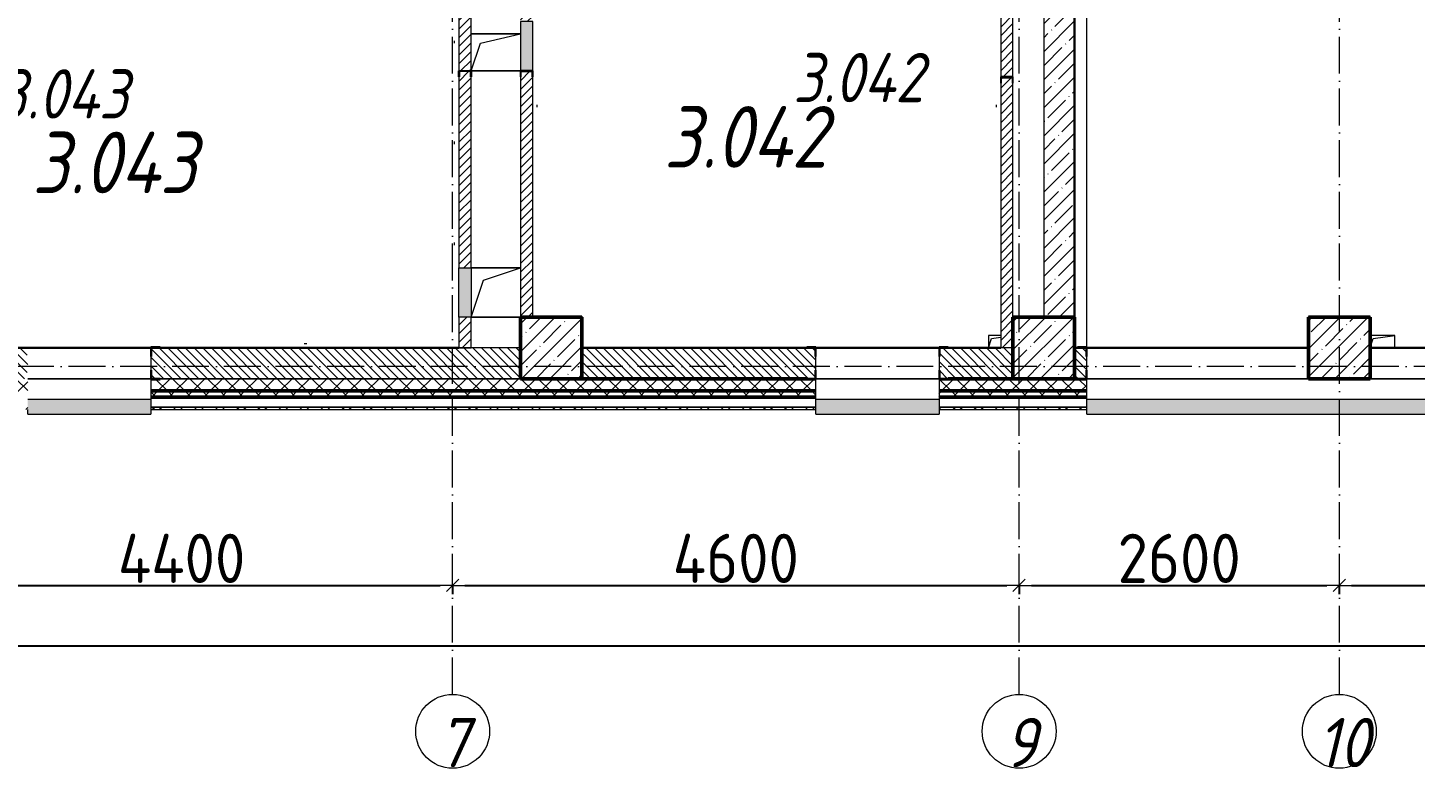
# Model space of a CAD drawing. Header units: millimetres. Extents: x -213536 to 1564669, y -45299 to 942238.
# Drawn here: x 556121 to 567388, y 281199 to 287212 of the extents above; entities that cross this region are included whole.
import ezdxf

# ---------------------------------------------------------------- set-up
doc = ezdxf.new("R2010")
doc.units = ezdxf.units.MM
doc.linetypes.add('50_200_ШТРИХ_1Т_ш5_п1_п1_', pattern=[700, 500, -100, 0, -100])
for name, color, linetype, lineweight in [('3) ЖБ 4м', 3, 'Continuous', 30), ('3.1) ЖБ окна 1.2 м', 102, 'Continuous', 30), ('A-____-____-DIMS', 7, 'Continuous', 9), ('A-DETL-____-OTLN-4', 7, 'Continuous', 18), ('A-FLOR-____-OTLN', 7, 'Continuous', 9), ('A-GENM-____-MCUT', 7, 'Continuous', 25), ('A-GENM-____-OTLN', 7, 'Continuous', 9), ('A-GENM-____-OTLN-1', 7, 'Continuous', 25), ('A-GLAZ-____-OTLN', 7, 'Continuous', 9), ('A-WALL-____-MCUT-1', 7, 'Continuous', 9), ('A-WALL-____-MCUT-2', 7, 'Continuous', 50), ('A-WALL-____-MCUT-3', 7, 'Continuous', 9), ('A-WALL-____-OTLN', 7, 'Continuous', 9), ('A-WALL-____-PATT-1', 7, 'Continuous', 9), ('A-WALL-FNSH-MCUT-1', 7, 'Continuous', 9), ('S-COLS-____-MCUT', 7, 'Continuous', 50), ('S-COLS-____-OTLN', 7, 'Continuous', 9), ('S-GRID-____-IDEN', 7, 'Continuous', 9), ('S-GRID-____-OTLN-1', 7, '50_200_ШТРИХ_1Т_ш5_п1_п1_', 9), ('Марки помещений', 7, 'Continuous', 9)]:
    doc.layers.add(name, color=color, linetype=linetype, lineweight=lineweight)
doc.layers.add('A-GLAZ-____-OTLN-1', color=7, linetype='Continuous', lineweight=9, true_color=0xc0c0c0)
doc.styles.add('ISOCPEUR_I', font='isocpeui.ttf', dxfattribs={"width": 0.9, "height": 2.5})
doc.styles.add('ISOCPEUR_I_2', font='isocpeui.ttf', dxfattribs={"width": 0.85, "height": 2.3})
doc.styles.add('СПДС', font='isocpeur.ttf', dxfattribs={"width": 0.9})
doc.dimstyles.new('Размера А3', dxfattribs={"dimtxt": 200, "dimasz": 100, "dimexe": 70, "dimexo": 100, "dimgap": 20, "dimtad": 1, "dimdec": 0, "dimrnd": 10, "dimzin": 0, "dimdsep": 46, "dimtxsty": 'СПДС', "dimblk": 'ARROWHEAD_6', "dimcen": 1, "dimclrd": 256, "dimclre": 256, "dimclrt": 256, "dimazin": 0, "dimtfac": 1, "dimtdec": 0, "dimtmove": 2, "dimatfit": 3, "dimfxl": 1, "dimtolj": 1, "dimtzin": 0, "dimarcsym": 0})
pattern_1 = [(135, (549721.475, 286281.11), (-35.35534, -35.35534), [])]
pattern_2 = [(45, (549721.47, 286281.11), (-114.0493, 114.0493), []), (45, (549835.52, 286281.11), (-114.0493, 114.0493), [201.612, -40.322, 3.353, -36.97])]
pattern_3 = [(45, (549721.47, 286281.11), (-70.71068, 70.71068), []), (135, (549721.47, 286281.11), (-70.71068, -70.71068), [])]
pattern_4 = [(45, (549721.475, 286281.11), (-35.35534, 35.35534), [])]

# ---------------------------------------------------------------- blocks, each defined once
blk = doc.blocks.new('BSC_Колонна _Прямоугольная - 500х500-V69-АР1_План отверстий 3 этажа в осях 1-64_А-ГГ')
at = {"layer": 'S-COLS-____-OTLN'}
h = blk.add_hatch(dxfattribs=at)
h.set_pattern_fill('FP_106', color=256, style=0, pattern_type=2)
h.set_pattern_definition([(45, (-10650, 1668.96), (-114.0493, 114.0493), []), (45, (-10535.95, 1668.96), (-114.0493, 114.0493), [201.612, -40.322, 3.353, -36.97])])
h.paths.add_polyline_path([(-250, -250), (250, -250), (250, 250), (-250, 250)], flags=0)
at = {"layer": 'S-COLS-____-MCUT'}
for p, q in [((250, 250), (-250, 250)), ((-250, 250), (-250, -250)), ((250, -250), (250, 250)), ((-250, -250), (250, -250))]:
    blk.add_line(p, q, dxfattribs=at)
blk = doc.blocks.new('BSC_Колонна _Прямоугольная - 500х500-V149-АР1_План отверстий 3 этажа в осях 1-64_А-ГГ')
at = {"layer": 'S-COLS-____-OTLN'}
h = blk.add_hatch(dxfattribs=at)
h.set_pattern_fill('FP_172', color=256, style=0, pattern_type=2)
h.set_pattern_definition([(45, (-14650, 1668.96), (-114.0493, 114.0493), []), (45, (-14535.95, 1668.96), (-114.0493, 114.0493), [201.612, -40.322, 3.353, -36.97])])
h.paths.add_polyline_path([(-250, -250), (250, -250), (250, 250), (-250, 250), (-250, -177)], flags=0)
at = {"layer": 'S-COLS-____-MCUT'}
for p, q in [((250, 250), (-250, 250)), ((-250, 250), (-250, -250)), ((250, -250), (250, 250)), ((-250, -250), (250, -250))]:
    blk.add_line(p, q, dxfattribs=at)
blk = doc.blocks.new('Фахверк_СКБ_Уголок - 250_2700-27497298-АР1_План отверстий 3 этажа в осях 1-64_А-ГГ')
at = {"layer": 'A-GENM-____-MCUT'}
for p, q in [((200, 181), (125, 181)), ((125, 181), (125, 106)), ((131, 106), (131, 175)), ((131, 175), (200, 175)), ((200, 175), (200, 181)), ((125, 106), (131, 106)), ((131, -6), (125, -6)), ((125, -6), (125, -81)), ((125, -81), (200, -81)), ((131, -75), (131, -6)), ((200, -75), (131, -75)), ((200, -81), (200, -75))]:
    blk.add_line(p, q, dxfattribs=at)
blk = doc.blocks.new('Фахверк_СКБ_Уголок - 250_2700_1-27501432-АР1_План отверстий 3 этажа в осях 1-64_А-ГГ')
at = {"layer": 'A-GENM-____-MCUT'}
for p, q in [((200, 181), (125, 181)), ((125, 181), (125, 106)), ((131, 106), (131, 175)), ((131, 175), (200, 175)), ((200, 175), (200, 181)), ((125, 106), (131, 106)), ((131, -6), (125, -6)), ((125, -6), (125, -81)), ((125, -81), (200, -81)), ((131, -75), (131, -6)), ((200, -75), (131, -75)), ((200, -81), (200, -75))]:
    blk.add_line(p, q, dxfattribs=at)
blk = doc.blocks.new('154_Фахверк_СКБ_Швеллер - Тип_100_3960-28331862-АР1_План отверстий 3 этажа в осях 1-64_А-ГГ')
at = {"layer": 'A-GENM-____-MCUT'}
for p, q in [((175, 50), (125, 50)), ((125, 50), (125, -50)), ((128, 47), (175, 47)), ((128, -47), (128, 47)), ((175, 47), (175, 50)), ((125, -50), (175, -50)), ((175, -47), (128, -47)), ((175, -50), (175, -47))]:
    blk.add_line(p, q, dxfattribs=at)
blk = doc.blocks.new('154_Фахверк_СКБ_Швеллер - Тип_100_3960-28333271-АР1_План отверстий 3 этажа в осях 1-64_А-ГГ')
at = {"layer": 'A-GENM-____-MCUT'}
for p, q in [((125, 50), (175, 50)), ((125, -50), (125, 50)), ((128, 47), (128, -47)), ((175, 47), (128, 47)), ((175, 50), (175, 47)), ((175, -50), (125, -50)), ((128, -47), (175, -47)), ((175, -47), (175, -50))]:
    blk.add_line(p, q, dxfattribs=at)
blk = doc.blocks.new('AR_Отверстие Ниша - Лючок-32405374-АР1_План отверстий 3 этажа в осях 1-64_А-ГГ')
at = {"layer": 'A-GLAZ-____-OTLN'}
blk.add_hatch(color=256, dxfattribs=at).paths.add_polyline_path([(200, -47), (200, 50), (-200, 50), (-200, -50), (200, -50)], flags=0)
for p, q in [((200, 50), (-200, 50)), ((200, -50), (200, 50)), ((-200, -50), (200, -50))]:
    blk.add_line(p, q, dxfattribs=at)
blk = doc.blocks.new('AR_Отверстие Ниша - Лючок-32406080-АР1_План отверстий 3 этажа в осях 1-64_А-ГГ')
at = {"layer": 'A-GLAZ-____-OTLN'}
blk.add_hatch(color=256, dxfattribs=at).paths.add_polyline_path([(-200, -50), (200, -50), (200, 50), (-200, 50)], flags=0)
for p, q in [((-200, 50), (200, 50)), ((-200, -50), (-200, 50)), ((200, 50), (200, -50)), ((200, -50), (-200, -50))]:
    blk.add_line(p, q, dxfattribs=at)
blk = doc.blocks.new('AR_Отверстие прямоугольное _в плите_ - AR_Отверстие прямоугольное _в плите_-30459211-АР1_План отверстий 3 этажа в осях 1-64_А-ГГ')
at = {"layer": 'A-GENM-____-OTLN'}
for p, q in [((200, 200), (-200, 200)), ((-100, 100), (200, 200)), ((-200, -200), (-100, 100)), ((-200, -200), (200, -200))]:
    blk.add_line(p, q, dxfattribs=at)
blk = doc.blocks.new('AR_Отверстие прямоугольное _в плите_ - AR_Отверстие прямоугольное _в плите_-30459214-АР1_План отверстий 3 этажа в осях 1-64_А-ГГ')
at = {"layer": 'A-GENM-____-OTLN'}
for p, q in [((200, 150), (-200, 150)), ((-125, 75), (200, 150)), ((-200, -150), (-125, 75)), ((-200, -150), (200, -150))]:
    blk.add_line(p, q, dxfattribs=at)
blk = doc.blocks.new('AR_Отверстие прямоугольное _в плите_ - AR_Отверстие прямоугольное _в плите_-V176-АР1_План отверстий 3 этажа в осях 1-64_А-ГГ')
at = {"layer": 'A-GENM-____-OTLN'}
for p, q in [((0, 50), (-100, 50)), ((-100, 50), (-100, -50)), ((-100, -50), (-75, 25)), ((-75, 25), (0, 36))]:
    blk.add_line(p, q, dxfattribs=at)
blk = doc.blocks.new('AR_Отверстие прямоугольное _в плите_ - AR_Отверстие прямоугольное _в плите_-30510712-АР1_План отверстий 3 этажа в осях 1-64_А-ГГ')
at = {"layer": 'A-GENM-____-OTLN'}
for p, q in [((100, 50), (-100, 50)), ((-100, -50), (-75, 25)), ((-75, 25), (100, 50)), ((100, -50), (100, 50))]:
    blk.add_line(p, q, dxfattribs=at)
blk = doc.blocks.new('Отлив_СКБ - Отлив витража_120_НВФ-31885283-АР1_План отверстий 3 этажа в осях 1-64_А-ГГ')
at = {"layer": 'A-GLAZ-____-OTLN-1'}
for points in [[(656, -2), (1000, -2), (1000, 0), (0, 0), (0, -2)], [(656, -120), (1000, -120), (1000, -2), (0, -2), (0, -120)]]:
    blk.add_hatch(color=256, dxfattribs=at).paths.add_polyline_path(points, flags=0)
at = {"layer": 'A-GLAZ-____-OTLN'}
for p, q in [((0, 0), (1000, 0)), ((1000, -2), (0, -2)), ((0, -120), (0, -83)), ((1000, -83), (1000, -120)), ((0, -120), (1000, -120))]:
    blk.add_line(p, q, dxfattribs=at)
blk = doc.blocks.new('Отлив_СКБ - Отлив витража_120_НВФ-31885342-АР1_План отверстий 3 этажа в осях 1-64_А-ГГ')
at = {"layer": 'A-GLAZ-____-OTLN-1'}
for points in [[(7800, -2), (7800, 0), (0, 0), (0, -2), (6196, -2)], [(7800, -120), (7800, -2), (0, -2), (0, -120), (6196, -120)]]:
    blk.add_hatch(color=256, dxfattribs=at).paths.add_polyline_path(points, flags=0)
at = {"layer": 'A-GLAZ-____-OTLN'}
for p, q in [((0, 0), (7800, 0)), ((7800, -2), (0, -2)), ((0, -120), (0, -83)), ((7800, -83), (7800, -120)), ((0, -120), (7800, -120))]:
    blk.add_line(p, q, dxfattribs=at)
blk = doc.blocks.new('Ось сетки - Круг_Ø6_00__ISO-2_5_0_9K_-25732049-АР1_План отверстий 3 этажа в осях 1-64_А-ГГ')
at = {"layer": 'S-GRID-____-IDEN'}
blk.add_circle((0, 0), 3, dxfattribs=at)
blk = doc.blocks.new('ARROWHEAD_6')
at = {"color": 0, "linetype": 'Continuous'}
for p, q in [((0, 0), (-1, 0)), ((-0.5, -0.5), (0.5, 0.5))]:
    blk.add_line(p, q, dxfattribs=at)
blk = doc.blocks.new('*D5410')
at = {"layer": 'A-____-____-DIMS', "lineweight": -2, "transparency": 16777216}
for p, q in [((555171, 282689), (555171, 282613)), ((555271, 282683), (559471, 282683)), ((559571, 282689), (559571, 282613))]:
    blk.add_line(p, q, dxfattribs=at)
at = {"layer": 'Defpoints', "color": 0, "lineweight": 50, "transparency": 16777216}
for p in [(555171, 282789), (559571, 282789), (559571, 282683)]:
    blk.add_point(p, dxfattribs=at)
at = {"layer": 'A-____-____-DIMS', "lineweight": -2, "transparency": 16777216, "xscale": 100, "yscale": 100, "zscale": 100, "rotation": 180}
blk.add_blockref('ARROWHEAD_6', (555171, 282683), dxfattribs=at)
at = {"layer": 'A-____-____-DIMS', "lineweight": -2, "transparency": 16777216, "xscale": 100, "yscale": 100, "zscale": 100}
blk.add_blockref('ARROWHEAD_6', (559571, 282683), dxfattribs=at)
at = {"layer": 'A-____-____-DIMS', "transparency": 16777216, "insert": (557371, 282903), "char_height": 400, "attachment_point": 5, "style": 'СПДС'}
blk.add_mtext('\\A1;4400', dxfattribs=at)
blk = doc.blocks.new('*D5411')
at = {"layer": 'A-____-____-DIMS', "lineweight": -2, "transparency": 16777216}
for p, q in [((559571, 282689), (559571, 282613)), ((559671, 282683), (564071, 282683)), ((564171, 282689), (564171, 282613))]:
    blk.add_line(p, q, dxfattribs=at)
at = {"layer": 'Defpoints', "color": 0, "lineweight": 50, "transparency": 16777216}
for p in [(559571, 282789), (564171, 282789), (564171, 282683)]:
    blk.add_point(p, dxfattribs=at)
at = {"layer": 'A-____-____-DIMS', "lineweight": -2, "transparency": 16777216, "xscale": 100, "yscale": 100, "zscale": 100, "rotation": 180}
blk.add_blockref('ARROWHEAD_6', (559571, 282683), dxfattribs=at)
at = {"layer": 'A-____-____-DIMS', "lineweight": -2, "transparency": 16777216, "xscale": 100, "yscale": 100, "zscale": 100}
blk.add_blockref('ARROWHEAD_6', (564171, 282683), dxfattribs=at)
at = {"layer": 'A-____-____-DIMS', "transparency": 16777216, "insert": (561871, 282903), "char_height": 400, "attachment_point": 5, "style": 'СПДС'}
blk.add_mtext('\\A1;4600', dxfattribs=at)
blk = doc.blocks.new('*D5412')
at = {"layer": 'A-____-____-DIMS', "lineweight": -2, "transparency": 16777216}
for p, q in [((564171, 282689), (564171, 282613)), ((564271, 282683), (566671, 282683)), ((566771, 282689), (566771, 282613))]:
    blk.add_line(p, q, dxfattribs=at)
at = {"layer": 'Defpoints', "color": 0, "lineweight": 50, "transparency": 16777216}
for p in [(564171, 282789), (566771, 282789), (566771, 282683)]:
    blk.add_point(p, dxfattribs=at)
at = {"layer": 'A-____-____-DIMS', "lineweight": -2, "transparency": 16777216, "xscale": 100, "yscale": 100, "zscale": 100, "rotation": 180}
blk.add_blockref('ARROWHEAD_6', (564171, 282683), dxfattribs=at)
at = {"layer": 'A-____-____-DIMS', "lineweight": -2, "transparency": 16777216, "xscale": 100, "yscale": 100, "zscale": 100}
blk.add_blockref('ARROWHEAD_6', (566771, 282683), dxfattribs=at)
at = {"layer": 'A-____-____-DIMS', "transparency": 16777216, "insert": (565471, 282903), "char_height": 400, "attachment_point": 5, "style": 'СПДС'}
blk.add_mtext('\\A1;2600', dxfattribs=at)
blk = doc.blocks.new('*D5413')
at = {"layer": 'A-____-____-DIMS', "lineweight": -2, "transparency": 16777216}
for p, q in [((566771, 282689), (566771, 282613)), ((566871, 282683), (569671, 282683)), ((569771, 282689), (569771, 282613))]:
    blk.add_line(p, q, dxfattribs=at)
at = {"layer": 'Defpoints', "color": 0, "lineweight": 50, "transparency": 16777216}
for p in [(566771, 282789), (569771, 282789), (569771, 282683)]:
    blk.add_point(p, dxfattribs=at)
at = {"layer": 'A-____-____-DIMS', "lineweight": -2, "transparency": 16777216, "xscale": 100, "yscale": 100, "zscale": 100, "rotation": 180}
blk.add_blockref('ARROWHEAD_6', (566771, 282683), dxfattribs=at)
at = {"layer": 'A-____-____-DIMS', "lineweight": -2, "transparency": 16777216, "xscale": 100, "yscale": 100, "zscale": 100}
blk.add_blockref('ARROWHEAD_6', (569771, 282683), dxfattribs=at)
at = {"layer": 'A-____-____-DIMS', "transparency": 16777216, "insert": (568271, 282903), "char_height": 400, "attachment_point": 5, "style": 'СПДС'}
blk.add_mtext('\\A1;3000', dxfattribs=at)
blk = doc.blocks.new('*D5437')
at = {"layer": 'A-____-____-DIMS', "lineweight": -2, "transparency": 16777216}
for p, q in [((547371, 282200), (547371, 282124)), ((547471, 282194), (650771, 282194)), ((650871, 282200), (650871, 282124))]:
    blk.add_line(p, q, dxfattribs=at)
at = {"layer": 'Defpoints', "color": 0, "lineweight": 50, "transparency": 16777216}
for p in [(547371, 282300), (650871, 282300), (650871, 282194)]:
    blk.add_point(p, dxfattribs=at)
at = {"layer": 'A-____-____-DIMS', "lineweight": -2, "transparency": 16777216, "xscale": 100, "yscale": 100, "zscale": 100, "rotation": 180}
blk.add_blockref('ARROWHEAD_6', (547371, 282194), dxfattribs=at)
at = {"layer": 'A-____-____-DIMS', "lineweight": -2, "transparency": 16777216, "xscale": 100, "yscale": 100, "zscale": 100}
blk.add_blockref('ARROWHEAD_6', (650871, 282194), dxfattribs=at)
at = {"layer": 'A-____-____-DIMS', "transparency": 16777216, "insert": (599121, 282414), "char_height": 400, "attachment_point": 5, "style": 'СПДС'}
blk.add_mtext('\\A1;103500', dxfattribs=at)

msp = doc.modelspace()

# ---------------------------------------------------------------- hatches: boundary and pattern name
at = {"layer": 'A-WALL-____-PATT-1'}
h = msp.add_hatch(dxfattribs=at)
h.set_pattern_fill('FP_5', color=256, style=0, pattern_type=2)
h.set_pattern_definition(pattern_4)
h.paths.add_polyline_path([(564021.5, 284612.2), (564121.5, 284612.2), (564121.5, 286762.2), (564118.5, 286762.2), (564118.5, 286809.2), (564024.5, 286809.2), (564024.5, 286762.2), (564021.5, 286762.2), (564021.5, 284862.2)], flags=0)
h.paths.add_polyline_path([(564118.5, 286812.2), (564121.5, 286812.2), (564121.5, 288512.2), (564021.5, 288512.2), (564021.5, 286812.2), (564073.6, 286812.2)], flags=0)
h.paths.add_polyline_path([(564021.5, 289012.2), (564121.5, 289012.2), (564121.5, 291262.2), (564021.5, 291262.2), (564021.5, 289212.2)], flags=0)
h.paths.add_polyline_path([(564101.1, 291562.2), (564121.5, 291562.2), (564121.5, 292162.2), (564021.5, 292162.2), (564021.5, 291562.2), (564100.4, 291562.2)], flags=0)
h = msp.add_hatch(dxfattribs=at)
h.set_pattern_fill('FP_38', color=256, style=0, pattern_type=2)
h.set_pattern_definition(pattern_2)
h.paths.add_polyline_path([(564371.5, 284862.2), (564621.5, 284862.2), (564621.5, 291462.2), (564371.5, 291462.2), (564371.5, 285295.1)], flags=0)
h.paths.add_polyline_path([(564371.5, 291662.2), (564621.5, 291662.2), (564621.5, 291862.2), (564371.5, 291862.2)], flags=0)
h = msp.add_hatch(dxfattribs=at)
h.set_pattern_fill('FP_5', color=256, style=0, pattern_type=2)
h.set_pattern_definition(pattern_4)
h.paths.add_polyline_path([(559721.5, 284612.2), (559721.5, 284862.2), (559621.5, 284862.2), (559621.5, 284612.2)], flags=0)
h.paths.add_polyline_path([(559621.5, 285262.2), (559721.5, 285262.2), (559721.5, 286812.2), (559718.5, 286812.2), (559718.5, 286859.2), (559624.5, 286859.2), (559624.5, 286812.2), (559621.5, 286812.2), (559621.5, 285295.1)], flags=0)
h.paths.add_polyline_path([(559624.7, 286862.2), (559721.5, 286862.2), (559721.5, 288662.2), (559621.5, 288662.2), (559621.5, 286862.2), (559624.5, 286862.2)], flags=0)
h.paths.add_polyline_path([(559718.5, 289065.2), (559718.5, 289112.2), (559721.5, 289112.2), (559721.5, 289212.2), (559621.5, 289212.2), (559621.5, 289112.2), (559624.5, 289112.2), (559624.5, 289065.2)], flags=0)
h = msp.add_hatch(dxfattribs=at)
h.set_pattern_fill('FP_5', color=256, style=0, pattern_type=2)
h.set_pattern_definition(pattern_4)
h.paths.add_polyline_path([(560221.5, 284862.2), (560221.5, 286812.2), (560218.5, 286812.2), (560218.5, 286859.2), (560124.5, 286859.2), (560124.5, 286812.2), (560121.5, 286812.2), (560121.5, 284862.2)], flags=0)
h.paths.add_polyline_path([(560221.5, 287262.2), (560221.5, 289212.2), (560121.5, 289212.2), (560121.5, 287262.2)], flags=0)
h = msp.add_hatch(dxfattribs=at)
h.set_pattern_fill('FP_6', color=256, style=0, pattern_type=2)
h.set_pattern_definition(pattern_1)
h.paths.add_polyline_path([(560121.5, 284362.2), (560121.5, 284612.2), (557127.5, 284612.2), (557127.5, 284543.2), (557121.5, 284543.2), (557121.5, 284431.2), (557127.5, 284431.2), (557127.5, 284362.2), (558545.1, 284362.2)], flags=0)
h.paths.add_polyline_path([(555893.9, 284362.2), (556115.5, 284362.2), (556115.5, 284431.2), (556121.5, 284431.2), (556121.5, 284543.2), (556115.5, 284543.2), (556115.5, 284612.2), (555521.5, 284612.2), (555521.5, 284362.2)], flags=0)
h = msp.add_hatch(dxfattribs=at)
h.set_pattern_fill('FP_6', color=256, style=0, pattern_type=2)
h.set_pattern_definition(pattern_1)
h.paths.add_polyline_path([(562080, 284362.2), (562515.5, 284362.9), (562515.5, 284431.2), (562521.5, 284431.2), (562521.5, 284543.2), (562515.5, 284543.2), (562515.5, 284612.2), (560621.5, 284612.2), (560621.5, 284362.2)], flags=0)
h.paths.add_polyline_path([(564121.5, 284362.2), (564121.5, 284612.2), (563527.5, 284612.2), (563527.5, 284543.2), (563521.5, 284543.2), (563521.5, 284431.2), (563527.5, 284431.2), (563527.5, 284362.2), (563847.5, 284362.2)], flags=0)
h = msp.add_hatch(dxfattribs=at)
h.set_pattern_fill('FP_6', color=256, style=0, pattern_type=2)
h.set_pattern_definition(pattern_1)
h.paths.add_polyline_path([(564621.5, 284362.2), (564715.5, 284362.2), (564715.5, 284431.2), (564721.5, 284431.2), (564721.5, 284543.2), (564715.5, 284543.2), (564715.5, 284612.2), (564621.5, 284612.2), (564621.5, 284435.1)], flags=0)
h = msp.add_hatch(dxfattribs=at)
h.set_pattern_fill('FP_1', color=256, style=0, pattern_type=2)
h.set_pattern_definition(pattern_3)
h.paths.add_polyline_path([(650971.5, 284212.2), (651071.5, 284212.2), (651071.5, 284262.2), (641871.5, 284262.2), (641871.5, 284212.2), (650453.3, 284212.2)], flags=0)
h.paths.add_polyline_path([(638964.7, 284212.2), (640071.5, 284212.2), (640071.5, 284262.2), (632121.5, 284262.2), (632121.5, 284212.2), (638081, 284212.2)], flags=0)
h.paths.add_polyline_path([(631011.2, 284212.2), (631121.5, 284212.2), (631121.5, 284262.2), (629921.5, 284262.2), (629921.5, 284212.2), (630127.4, 284212.2)], flags=0)
h.paths.add_polyline_path([(626921.5, 284212.2), (628121.5, 284212.2), (628121.5, 284262.2), (626921.5, 284262.2)], flags=0)
h.paths.add_polyline_path([(623941.3, 284212.2), (625121.5, 284212.2), (625121.5, 284262.2), (623921.5, 284262.2), (623921.5, 284212.2)], flags=0)
h.paths.add_polyline_path([(622121.5, 284212.2), (622121.5, 284262.2), (620721.5, 284262.2), (620721.5, 284212.2), (621290.1, 284212.2)], flags=0)
h.paths.add_polyline_path([(618921.5, 284212.2), (618921.5, 284262.2), (617721.5, 284262.2), (617721.5, 284212.2), (618638.9, 284212.2)], flags=0)
h.paths.add_polyline_path([(615921.5, 284212.2), (615921.5, 284262.2), (614721.5, 284262.2), (614721.5, 284212.2)], flags=0)
h.paths.add_polyline_path([(612921.5, 284212.2), (612921.5, 284262.2), (611721.5, 284262.2), (611721.5, 284212.2), (612452.8, 284212.2)], flags=0)
h.paths.add_polyline_path([(608721.5, 284212.2), (609921.5, 284212.2), (609921.5, 284262.2), (608721.5, 284262.2)], flags=0)
h.paths.add_polyline_path([(605721.5, 284212.2), (606921.5, 284212.2), (606921.5, 284262.2), (605721.5, 284262.2)], flags=0)
h.paths.add_polyline_path([(602731.7, 284212.2), (603921.5, 284212.2), (603921.5, 284262.2), (602721.5, 284262.2), (602721.5, 284212.2)], flags=0)
h.paths.add_polyline_path([(600921.5, 284212.2), (600921.5, 284262.2), (599721.5, 284262.2), (599721.5, 284212.2), (600080.5, 284212.2)], flags=0)
h.paths.add_polyline_path([(594778.1, 284212.2), (594921.5, 284212.2), (594921.5, 284262.2), (593721.5, 284262.2), (593721.5, 284212.2), (593894.4, 284212.2)], flags=0)
h.paths.add_polyline_path([(591921.5, 284212.2), (591921.5, 284262.2), (590721.5, 284262.2), (590721.5, 284212.2), (591243.2, 284212.2)], flags=0)
h.paths.add_polyline_path([(588592, 284212.2), (588921.5, 284212.2), (588921.5, 284262.2), (587521.5, 284262.2), (587521.5, 284212.2)], flags=0)
h.paths.add_polyline_path([(585721.5, 284212.2), (585721.5, 284262.2), (584521.5, 284262.2), (584521.5, 284212.2), (585057.1, 284212.2)], flags=0)
h.paths.add_polyline_path([(582721.5, 284212.2), (582721.5, 284262.2), (581521.5, 284262.2), (581522.2, 284212.2)], flags=0)
h.paths.add_polyline_path([(579721.5, 284212.2), (579721.5, 284262.2), (578521.5, 284262.2), (578521.5, 284212.2), (578871, 284212.2)], flags=0)
h.paths.add_polyline_path([(576721.5, 284212.2), (576721.5, 284262.2), (575521.5, 284262.2), (575521.5, 284212.2), (576219.8, 284212.2)], flags=0)
h.paths.add_polyline_path([(572684.8, 284212.2), (573721.5, 284212.2), (573721.5, 284262.2), (572521.5, 284262.2), (572521.5, 284212.2)], flags=0)
h.paths.add_polyline_path([(563521.5, 284212.2), (564721.5, 284212.2), (564721.5, 284262.2), (563521.5, 284262.2)], flags=0)
h.paths.add_polyline_path([(562521.5, 284212.2), (562521.5, 284262.2), (557121.5, 284262.2), (557121.5, 284212.2), (562080, 284212.2)], flags=0)
h.paths.add_polyline_path([(555893.9, 284212.2), (556121.5, 284212.2), (556121.5, 284262.2), (547171.5, 284262.2), (547171.5, 284212.2), (555010.2, 284212.2)], flags=0)
h = msp.add_hatch(dxfattribs=at)
h.set_pattern_fill('FP_1', color=256, style=0, pattern_type=2)
h.set_pattern_definition(pattern_3)
h.paths.add_polyline_path([(650471.5, 284262.2), (650971.5, 284262.2), (650971.5, 284362.2), (641946.5, 284362.2), (641946.5, 284356.2), (641871.5, 284356.2), (641871.5, 284262.2), (650453.3, 284262.2)], flags=0)
h.paths.add_polyline_path([(638964.7, 284262.2), (640071.5, 284262.2), (640071.5, 284356.2), (639996.5, 284356.2), (639996.5, 284362.2), (632121.5, 284362.2), (632121.5, 284262.2), (638721.5, 284262.2)], flags=0)
h.paths.add_polyline_path([(631121.5, 284262.2), (631121.5, 284362.2), (629996.5, 284362.2), (629996.5, 284356.2), (629921.5, 284356.2), (629921.5, 284262.2), (631011.2, 284262.2)], flags=0)
h.paths.add_polyline_path([(628121.5, 284262.2), (628121.5, 284356.2), (628046.5, 284356.2), (628046.5, 284362.2), (626996.5, 284362.2), (626996.5, 284356.2), (626921.5, 284356.2), (626921.5, 284262.2), (627476.2, 284262.2)], flags=0)
h.paths.add_polyline_path([(625121.5, 284262.2), (625121.5, 284362.2), (623996.5, 284362.2), (623996.5, 284356.2), (623921.5, 284356.2), (623921.5, 284262.2), (623996.5, 284262.2)], flags=0)
h.paths.add_polyline_path([(620721.5, 284262.2), (622121.5, 284262.2), (622121.5, 284362.2), (620796.5, 284362.2), (620796.5, 284356.2), (620721.5, 284356.2)], flags=0)
h.paths.add_polyline_path([(618638.9, 284262.2), (618921.5, 284262.2), (618921.5, 284356.2), (618846.5, 284356.2), (618846.5, 284362.2), (617796.5, 284362.2), (617796.5, 284356.2), (617721.5, 284356.2), (617721.5, 284262.2), (617755.2, 284262.2)], flags=0)
h.paths.add_polyline_path([(615921.5, 284262.2), (615921.5, 284362.2), (614796.5, 284362.2), (614796.5, 284356.2), (614721.5, 284356.2), (614721.5, 284262.2), (614796.5, 284262.2)], flags=0)
h.paths.add_polyline_path([(612571.5, 284262.2), (612921.5, 284262.2), (612921.5, 284356.2), (612846.5, 284356.2), (612846.5, 284362.2), (611796.5, 284362.2), (611796.5, 284356.2), (611721.5, 284356.2), (611721.5, 284262.2), (612452.8, 284262.2)], flags=0)
h.paths.add_polyline_path([(609921.5, 284262.2), (609921.5, 284356.2), (609846.5, 284356.2), (609846.5, 284362.2), (608796.5, 284362.2), (608796.5, 284356.2), (608721.5, 284356.2), (608721.5, 284262.2), (609801.6, 284262.2)], flags=0)
h.paths.add_polyline_path([(606921.5, 284262.2), (606921.5, 284356.2), (606846.5, 284356.2), (606846.5, 284362.2), (605796.5, 284362.2), (605796.5, 284356.2), (605721.5, 284356.2), (605721.5, 284262.2), (606266.7, 284262.2)], flags=0)
h.paths.add_polyline_path([(602731.7, 284262.2), (603921.5, 284262.2), (603921.5, 284356.2), (603846.5, 284356.2), (603846.5, 284362.2), (602796.5, 284362.2), (602796.5, 284356.2), (602721.5, 284356.2), (602721.5, 284262.2), (602727.5, 284262.2)], flags=0)
h.paths.add_polyline_path([(599721.5, 284262.2), (600921.5, 284262.2), (600921.5, 284356.2), (600846.5, 284356.2), (600846.5, 284362.2), (599796.5, 284362.2), (599796.5, 284356.2), (599721.5, 284356.2)], flags=0)
h.paths.add_polyline_path([(594778.1, 284262.2), (594921.5, 284262.2), (594921.5, 284356.2), (594846.5, 284356.2), (594846.5, 284362.2), (593796.5, 284362.2), (593796.5, 284356.2), (593721.5, 284356.2), (593721.5, 284262.2), (594571.5, 284262.2)], flags=0)
h.paths.add_polyline_path([(591921.5, 284262.2), (591921.5, 284356.2), (591846.5, 284356.2), (591846.5, 284362.2), (590796.5, 284362.2), (590796.5, 284356.2), (590721.5, 284356.2), (590721.5, 284262.2), (591915.5, 284262.2)], flags=0)
h.paths.add_polyline_path([(588592, 284262.2), (588921.5, 284262.2), (588921.5, 284356.2), (588846.5, 284356.8), (588846.5, 284362.2), (587521.5, 284362.2), (587521.5, 284262.2)], flags=0)
h.paths.add_polyline_path([(585057.1, 284262.2), (585721.5, 284262.2), (585721.5, 284356.2), (585646.5, 284356.2), (585646.5, 284362.2), (584521.5, 284362.2), (584521.5, 284262.2)], flags=0)
h.paths.add_polyline_path([(582721.5, 284262.2), (582721.5, 284356.2), (582646.5, 284356.2), (582646.5, 284362.2), (581596.5, 284362.2), (581596.5, 284356.2), (581521.5, 284356.2), (581522.2, 284262.2), (582715.5, 284262.2)], flags=0)
h.paths.add_polyline_path([(579721.5, 284262.2), (579721.5, 284356.2), (579646.5, 284356.2), (579646.5, 284362.2), (578521.5, 284362.2), (578521.5, 284262.2), (578871, 284262.2)], flags=0)
h.paths.add_polyline_path([(576721.5, 284262.2), (576721.5, 284356.2), (576646.5, 284356.2), (576646.5, 284362.2), (575521.5, 284362.2), (575521.5, 284262.2), (576219.8, 284262.2)], flags=0)
h.paths.add_polyline_path([(573721.5, 284262.2), (573721.5, 284356.2), (573646.5, 284356.2), (573646.5, 284362.2), (572596.5, 284362.2), (572596.5, 284356.2), (572521.5, 284356.2), (572521.5, 284262.2), (572684.8, 284262.2)], flags=0)
h.paths.add_polyline_path([(563847.5, 284262.2), (564721.5, 284262.2), (564721.5, 284356.2), (564646.5, 284356.2), (564646.5, 284362.2), (563596.5, 284362.2), (563596.5, 284356.2), (563521.5, 284356.2), (563521.5, 284262.2)], flags=0)
h.paths.add_polyline_path([(562080, 284262.2), (562521.5, 284262.2), (562521.5, 284356.2), (562446.5, 284356.2), (562446.5, 284362.2), (557196.5, 284362.2), (557196.5, 284356.2), (557121.5, 284356.2), (557121.5, 284262.2), (560621.5, 284262.2)], flags=0)
h.paths.add_polyline_path([(555010.2, 284262.2), (556121.5, 284262.2), (556121.5, 284356.2), (556046.5, 284356.2), (556046.5, 284362.2), (547271.5, 284362.2), (547271.5, 284262.2), (553242.7, 284262.2)], flags=0)
h = msp.add_hatch(dxfattribs=at)
h.set_pattern_fill('FP_3', color=256, style=0, pattern_type=2)
h.set_pattern_definition([(45, (549721.47, 286281.11), (-85.5366, 85.5366), []), (45, (549778.5, 286281.11), (-85.5366, 85.5366), [])])
h.paths.add_polyline_path([(588036.5, 284112.2), (588036.5, 284132.2), (587522.5, 284132.2), (587522.5, 284112.2)], flags=0)
h.paths.add_polyline_path([(585721.5, 284112.2), (585721.5, 284132.2), (584521.5, 284132.2), (584521.5, 284112.2), (585057.1, 284112.2)], flags=0)
h.paths.add_polyline_path([(582721.5, 284112.2), (582721.5, 284132.2), (581522.5, 284132.2), (581522.5, 284112.2)], flags=0)
h.paths.add_polyline_path([(579721.5, 284112.2), (579721.5, 284132.2), (578521.5, 284132.2), (578521.5, 284112.2), (578871, 284112.2)], flags=0)
h.paths.add_polyline_path([(576219.8, 284112.2), (576721.5, 284112.2), (576721.5, 284132.2), (575522.5, 284132.2), (575522.5, 284112.2)], flags=0)
h.paths.add_polyline_path([(573721.5, 284112.2), (573721.5, 284132.2), (572521.5, 284132.2), (572521.5, 284112.2), (572684.8, 284112.2)], flags=0)
h.paths.add_polyline_path([(563847.5, 284112.2), (564721.5, 284112.2), (564721.5, 284132.2), (563521.5, 284132.2), (563521.5, 284112.2)], flags=0)
h.paths.add_polyline_path([(562521.5, 284112.2), (562521.5, 284132.2), (557121.5, 284132.2), (557121.5, 284112.2), (562080, 284112.2)], flags=0)
h.paths.add_polyline_path([(555893.9, 284112.2), (556121.5, 284112.2), (556121.5, 284132.2), (547041.5, 284132.2), (547041.5, 284112.2), (555010.2, 284112.2)], flags=0)
at = {"layer": 'S-COLS-____-OTLN'}
h = msp.add_hatch(dxfattribs=at)
h.set_pattern_fill('FP_38', color=256, style=0, pattern_type=2)
h.set_pattern_definition(pattern_2)
h.paths.add_polyline_path([(566521.5, 284362.2), (567021.5, 284362.2), (567021.5, 284862.2), (566521.5, 284862.2)], flags=0)

# ---------------------------------------------------------------- linework, layer by layer
at = {"layer": '3) ЖБ 4м'}
for points in [[(564621.5, 284612.2), (564621.5, 291762.2)], [(560221.5, 284862.2), (560621.5, 284862.2), (560621.5, 284612.2)], [(566521.5, 284612.2), (566521.5, 284862.2), (567021.5, 284862.2), (567021.5, 284612.2)]]:
    msp.add_lwpolyline(points, dxfattribs=at)
at = {"layer": '3.1) ЖБ окна 1.2 м'}
for points in [[(555521.5, 284612.2), (559621.5, 284612.2)], [(560621.5, 284612.2), (564021.5, 284612.2)], [(564621.5, 284612.2), (566521.5, 284612.2)], [(567021.5, 284612.2), (569515.5, 284612.2)]]:
    msp.add_lwpolyline(points, dxfattribs=at)
at = {"layer": 'A-DETL-____-OTLN-4'}
msp.add_line((564721.5, 284618.2), (564721.5, 291762.2), dxfattribs=at)
at = {"layer": 'A-FLOR-____-OTLN'}
for p, q in [((559721.5, 287162.2), (560121.5, 287162.2)), ((560121.5, 286862.2), (559721.5, 286862.2)), ((559721.5, 285262.2), (560121.5, 285262.2)), ((560121.5, 284862.2), (559721.5, 284862.2))]:
    msp.add_line(p, q, dxfattribs=at)
at = {"layer": 'A-WALL-____-MCUT-1'}
for p, q in [((564371.5, 291462.2), (564371.5, 284862.2)), ((564621.5, 284862.2), (564621.5, 291462.2))]:
    msp.add_line(p, q, dxfattribs=at)
at = {"layer": 'A-WALL-____-MCUT-2'}
for p, q in [((557121.5, 284262.2), (562521.5, 284262.2)), ((562446.5, 284362.2), (560621.5, 284362.2)), ((560621.5, 284362.2), (562446.5, 284362.2)), ((563521.5, 284262.2), (564721.5, 284262.2)), ((564121.5, 284362.2), (563596.5, 284362.2)), ((563596.5, 284362.2), (564121.5, 284362.2)), ((564646.5, 284362.2), (564621.5, 284362.2)), ((564621.5, 284362.2), (564646.5, 284362.2)), ((557121.5, 284212.2), (562521.5, 284212.2)), ((563521.5, 284212.2), (564721.5, 284212.2))]:
    msp.add_line(p, q, dxfattribs=at)
at = {"layer": 'A-WALL-____-MCUT-3'}
for p, q in [((560121.5, 284612.2), (557196.5, 284612.2)), ((562446.5, 284612.2), (560621.5, 284612.2)), ((564121.5, 284612.2), (563596.5, 284612.2)), ((564646.5, 284612.2), (564621.5, 284612.2)), ((557121.5, 284543.2), (557121.5, 284431.2)), ((562521.5, 284431.2), (562521.5, 284543.2)), ((563521.5, 284543.2), (563521.5, 284431.2)), ((564721.5, 284431.2), (564721.5, 284543.2)), ((557121.5, 284356.2), (557121.5, 284132.2)), ((557196.5, 284362.2), (560121.5, 284362.2)), ((560121.5, 284362.2), (557196.5, 284362.2)), ((562521.5, 284132.2), (562521.5, 284356.2)), ((563521.5, 284356.2), (563521.5, 284132.2)), ((564721.5, 284132.2), (564721.5, 284356.2)), ((557121.5, 284132.2), (562521.5, 284132.2)), ((563521.5, 284132.2), (564721.5, 284132.2))]:
    msp.add_line(p, q, dxfattribs=at)
at = {"layer": 'A-WALL-____-OTLN'}
for p, q in [((556121.5, 284612.2), (557121.5, 284612.2)), ((562521.5, 284612.2), (563521.5, 284612.2)), ((564721.5, 284612.2), (566521.5, 284612.2)), ((567021.5, 284612.2), (569521.5, 284612.2)), ((556121.5, 284362.2), (557121.5, 284362.2)), ((557121.5, 284362.2), (556121.5, 284362.2)), ((562521.5, 284362.2), (563521.5, 284362.2)), ((563521.5, 284362.2), (562521.5, 284362.2)), ((564721.5, 284362.2), (566521.5, 284362.2)), ((566521.5, 284362.2), (564721.5, 284362.2)), ((567021.5, 284362.2), (569521.5, 284362.2)), ((569521.5, 284362.2), (567021.5, 284362.2))]:
    msp.add_line(p, q, dxfattribs=at)
at = {"layer": 'A-WALL-FNSH-MCUT-1'}
for p, q in [((559621.5, 288662.2), (559621.5, 286862.2)), ((559721.5, 286862.2), (559721.5, 288662.2)), ((564021.5, 288512.2), (564021.5, 286812.2)), ((564121.5, 286812.2), (564121.5, 288512.2)), ((559586.5, 287087.2), (559586.5, 287107.2)), ((559621.5, 286812.2), (559621.5, 285262.2)), ((559721.5, 285262.2), (559721.5, 286812.2)), ((560121.5, 286812.2), (560121.5, 284862.2)), ((560221.5, 284862.2), (560221.5, 286812.2)), ((564021.5, 286762.2), (564021.5, 284612.2)), ((564121.5, 284862.2), (564121.5, 286762.2)), ((560256.5, 286587.2), (560256.5, 286567.2)), ((563986.5, 286567.2), (563986.5, 286587.2)), ((559586.5, 286267.2), (559586.5, 286287.2)), ((559586.5, 285447.2), (559586.5, 285467.2)), ((559621.5, 284862.2), (559621.5, 284612.2)), ((559721.5, 284612.2), (559721.5, 284862.2)), ((558366.5, 284647.2), (558386.5, 284647.2)), ((559621.5, 284612.2), (559721.5, 284612.2)), ((562521.5, 284132.2), (557121.5, 284132.2)), ((557121.5, 284132.2), (557121.5, 284112.2)), ((557121.5, 284112.2), (562521.5, 284112.2)), ((562521.5, 284112.2), (562521.5, 284132.2)), ((564721.5, 284132.2), (563521.5, 284132.2)), ((563521.5, 284132.2), (563521.5, 284112.2)), ((563521.5, 284112.2), (564721.5, 284112.2)), ((564721.5, 284112.2), (564721.5, 284132.2))]:
    msp.add_line(p, q, dxfattribs=at)
at = {"layer": 'S-COLS-____-MCUT'}
for p, q in [((567021.5, 284862.2), (566521.5, 284862.2)), ((566521.5, 284862.2), (566521.5, 284362.2)), ((567021.5, 284362.2), (567021.5, 284862.2)), ((566521.5, 284362.2), (567021.5, 284362.2))]:
    msp.add_line(p, q, dxfattribs=at)
at = {"layer": 'S-GRID-____-OTLN-1', "color": 251, "ltscale": 0.6, "true_color": 0x636466}
for p, q in [((559571.5, 281798.5), (559571.5, 336162.1)), ((564171.5, 281798.5), (564171.5, 336162.1)), ((566771.5, 281798.5), (566771.5, 336162.1)), ((653795.9, 284462.2), (545052.7, 284462.2))]:
    msp.add_line(p, q, dxfattribs=at)

# ---------------------------------------------------------------- block references
at = {"layer": 'A-GENM-____-OTLN'}
for name, p in [('AR_Отверстие прямоугольное _в плите_ - AR_Отверстие прямоугольное _в плите_-30459214-АР1_План отверстий 3 этажа в осях 1-64_А-ГГ', (559921.5, 287012.2)), ('AR_Отверстие прямоугольное _в плите_ - AR_Отверстие прямоугольное _в плите_-30459211-АР1_План отверстий 3 этажа в осях 1-64_А-ГГ', (559921.5, 285062.2)), ('AR_Отверстие прямоугольное _в плите_ - AR_Отверстие прямоугольное _в плите_-V176-АР1_План отверстий 3 этажа в осях 1-64_А-ГГ', (564021.5, 284662.2)), ('AR_Отверстие прямоугольное _в плите_ - AR_Отверстие прямоугольное _в плите_-30510712-АР1_План отверстий 3 этажа в осях 1-64_А-ГГ', (567121.5, 284662.2))]:
    msp.add_blockref(name, p, dxfattribs=at)
at = {"layer": 'A-GENM-____-OTLN-1'}
for name, p, rotation in [('154_Фахверк_СКБ_Швеллер - Тип_100_3960-28333271-АР1_План отверстий 3 этажа в осях 1-64_А-ГГ', (559671.5, 286987.2), 269.9999999999997), ('154_Фахверк_СКБ_Швеллер - Тип_100_3960-28331862-АР1_План отверстий 3 этажа в осях 1-64_А-ГГ', (560171.5, 286987.2), 269.9999999999997), ('154_Фахверк_СКБ_Швеллер - Тип_100_3960-28331862-АР1_План отверстий 3 этажа в осях 1-64_А-ГГ', (564071.5, 286937.2), 269.9999999999997), ('Фахверк_СКБ_Уголок - 250_2700-27497298-АР1_План отверстий 3 этажа в осях 1-64_А-ГГ', (562646.5, 284537.2), 180), ('Фахверк_СКБ_Уголок - 250_2700_1-27501432-АР1_План отверстий 3 этажа в осях 1-64_А-ГГ', (564846.5, 284537.2), 180)]:
    msp.add_blockref(name, p, dxfattribs=dict(at, rotation=rotation))
for p in [(556996.5, 284437.2), (563396.5, 284437.2)]:
    msp.add_blockref('Фахверк_СКБ_Уголок - 250_2700-27497298-АР1_План отверстий 3 этажа в осях 1-64_А-ГГ', p, dxfattribs=at)
at = {"layer": 'A-GLAZ-____-OTLN', "rotation": 89.9999999999997}
for name, p in [('AR_Отверстие Ниша - Лючок-32405374-АР1_План отверстий 3 этажа в осях 1-64_А-ГГ', (560171.5, 287062.2)), ('AR_Отверстие Ниша - Лючок-32406080-АР1_План отверстий 3 этажа в осях 1-64_А-ГГ', (559671.5, 285062.2))]:
    msp.add_blockref(name, p, dxfattribs=at)
at = {"layer": 'A-GLAZ-____-OTLN'}
for name, p in [('Отлив_СКБ - Отлив витража_120_НВФ-31885283-АР1_План отверстий 3 этажа в осях 1-64_А-ГГ', (556121.5, 284195.2)), ('Отлив_СКБ - Отлив витража_120_НВФ-31885283-АР1_План отверстий 3 этажа в осях 1-64_А-ГГ', (562521.5, 284195.2)), ('Отлив_СКБ - Отлив витража_120_НВФ-31885342-АР1_План отверстий 3 этажа в осях 1-64_А-ГГ', (564721.5, 284195.2))]:
    msp.add_blockref(name, p, dxfattribs=at)
at = {"layer": 'S-COLS-____-OTLN'}
for name, p in [('BSC_Колонна _Прямоугольная - 500х500-V69-АР1_План отверстий 3 этажа в осях 1-64_А-ГГ', (560371.5, 284612.2)), ('BSC_Колонна _Прямоугольная - 500х500-V149-АР1_План отверстий 3 этажа в осях 1-64_А-ГГ', (564371.5, 284612.2))]:
    msp.add_blockref(name, p, dxfattribs=at)
at = {"layer": 'S-GRID-____-IDEN', "xscale": 99.99999999999993, "yscale": 99.99999999999993, "zscale": 99.99999999999993}
for p in [(559571.5, 281498.5), (564171.5, 281498.5), (566771.5, 281498.5)]:
    msp.add_blockref('Ось сетки - Круг_Ø6_00__ISO-2_5_0_9K_-25732049-АР1_План отверстий 3 этажа в осях 1-64_А-ГГ', p, dxfattribs=at)

# ---------------------------------------------------------------- texts
at = {"layer": 'S-GRID-____-IDEN', "char_height": 400, "attachment_point": 1, "style": 'ISOCPEUR_I'}
for s, insert, width in [('\\fISOCPEUR|b0|i1|c204|p34|;\\W.9;7', (559449.8, 281607.3), 202.025), ('\\fISOCPEUR|b0|i1|c204|p34|;\\W.9;9', (564049.8, 281607.3), 202.025), ('10', (566590.4, 281607.3), 346.329)]:
    msp.add_mtext(s, dxfattribs=dict(at, insert=insert, width=width))
at = {"layer": 'Марки помещений', "color": 114, "true_color": 0x139b48, "char_height": 400, "width": 817.721, "attachment_point": 1, "style": 'ISOCPEUR_I_2'}
for s, insert in [('3.042', (562335.8, 287007.6)), ('3.043', (555870.3, 286875))]:
    msp.add_mtext(s, dxfattribs=dict(at, insert=insert))
at = {"layer": 'Марки помещений', "char_height": 500, "width": 817.721, "attachment_point": 1, "style": 'ISOCPEUR_I_2'}
for s, insert in [('3.042', (561287.3, 286576)), ('3.043', (556157.3, 286368))]:
    msp.add_mtext(s, dxfattribs=dict(at, insert=insert))

# ---------------------------------------------------------------- dimensions: what is measured, and where the dimension line sits
at = {"layer": 'A-____-____-DIMS'}
for base, p1, p2, picture, middle in [((559571.5, 282682.6), (555171.5, 282788.7), (559571.5, 282788.7), '*D5410', (557371.5, 282902.6)), ((564171.5, 282682.6), (559571.5, 282788.7), (564171.5, 282788.7), '*D5411', (561871.5, 282902.6)), ((566771.5, 282682.6), (564171.5, 282788.7), (566771.5, 282788.7), '*D5412', (565471.5, 282902.6)), ((569771.5, 282682.6), (566771.5, 282788.7), (569771.5, 282788.7), '*D5413', (568271.5, 282902.6)), ((650871.5, 282194.4), (547371.5, 282300.4), (650871.5, 282300.4), '*D5437', (599121.5, 282414.4))]:
    dim = msp.add_linear_dim(base=base, p1=p1, p2=p2, dimstyle='Размера А3', override={"dimtxt": 400}, dxfattribs=at)
    dim.commit()
    dim.dimension.update_dxf_attribs({"geometry": picture, "text_midpoint": middle})

doc.saveas('drawing.dxf')
